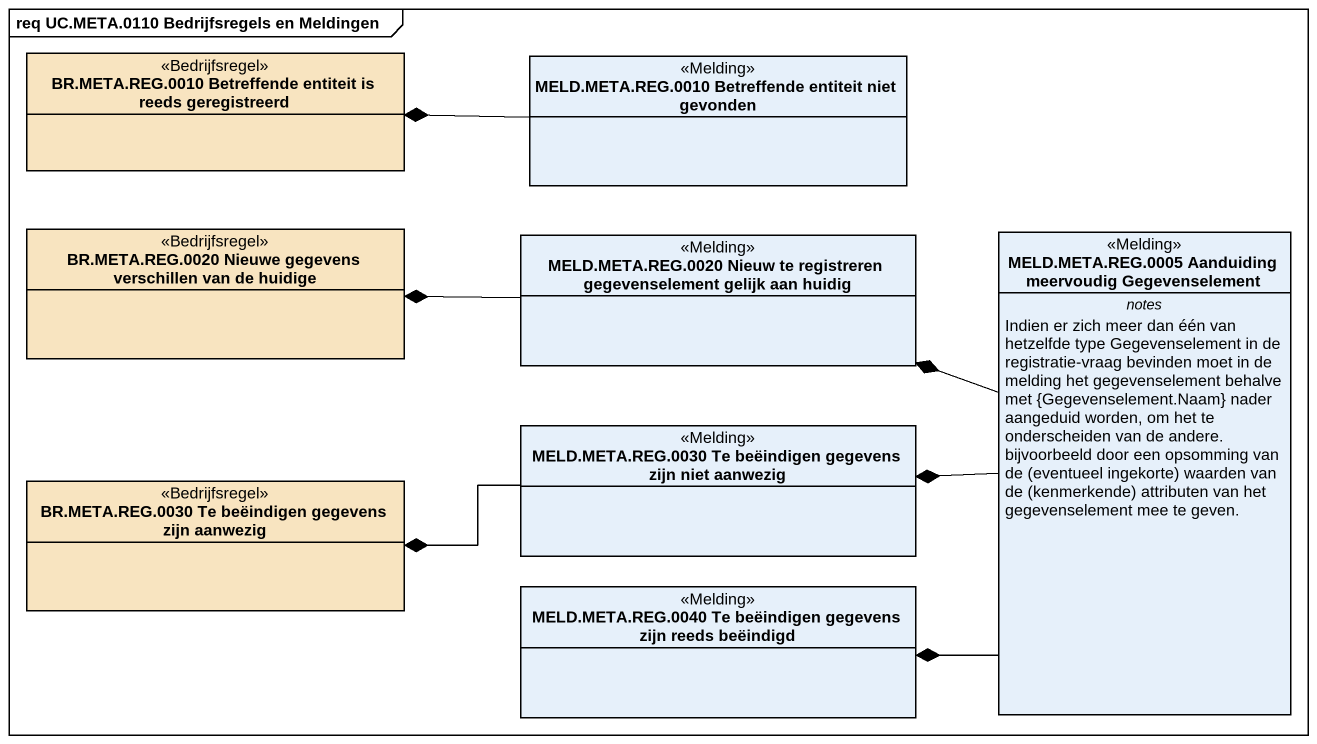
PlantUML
@startuml
mainframe req UC.META.0110 Bedrijfsregels en Meldingen
hide circle
hide empty members
class "BR.META.REG.0010 Betreffende entiteit is reeds geregistreerd" as BR_META_REG_0010 <<Bedrijfsregel>> #F8E4C0
class "MELD.META.REG.0010 Betreffende entiteit niet gevonden" as MELD_META_REG_0010 <<Melding>>
class "BR.META.REG.0020 Nieuwe gegevens verschillen van de huidige" as BR_META_REG_0020_Nieuwe <<Bedrijfsregel>> #F8E4C0
class "MELD.META.REG.0020 Nieuw te registreren gegevenselement gelijk aan huidig" as MELD_META_REG_0020_Nieuw_te <<Melding>>
class "MELD.META.REG.0005 Aanduiding meervoudig Gegevenselement" as MELD_META_REG_0005 <<Melding>> {
  -- notes --
  Indien er zich meer dan één van hetzelfde type Gegevenselement in de registratie-vraag bevinden moet in de melding het gegevenselement behalve met {Gegevenselement.Naam} nader aangeduid worden, om het te onderscheiden van de andere.
  {field} bijvoorbeeld door een opsomming van de (eventueel ingekorte) waarden van de (kenmerkende) attributen van het gegevenselement mee te geven.
}
class "MELD.META.REG.0030 Te beëindigen gegevens zijn niet aanwezig" as MELD_META_REG_0030_Te <<Melding>>
class "BR.META.REG.0030 Te beëindigen gegevens zijn aanwezig" as BR_META_REG_0030_Te <<Bedrijfsregel>> #F8E4C0
class "MELD.META.REG.0040 Te beëindigen gegevens zijn reeds beëindigd" as MELD_META_REG_0040_Te <<Melding>>
MELD_META_REG_0010 -left-* BR_META_REG_0010
MELD_META_REG_0020_Nieuw_te -left-* BR_META_REG_0020_Nieuwe
MELD_META_REG_0005 -left-* MELD_META_REG_0020_Nieuw_te
MELD_META_REG_0005 -left-* MELD_META_REG_0030_Te
MELD_META_REG_0005 -left-* MELD_META_REG_0040_Te
MELD_META_REG_0030_Te -left-* BR_META_REG_0030_Te
@enduml
